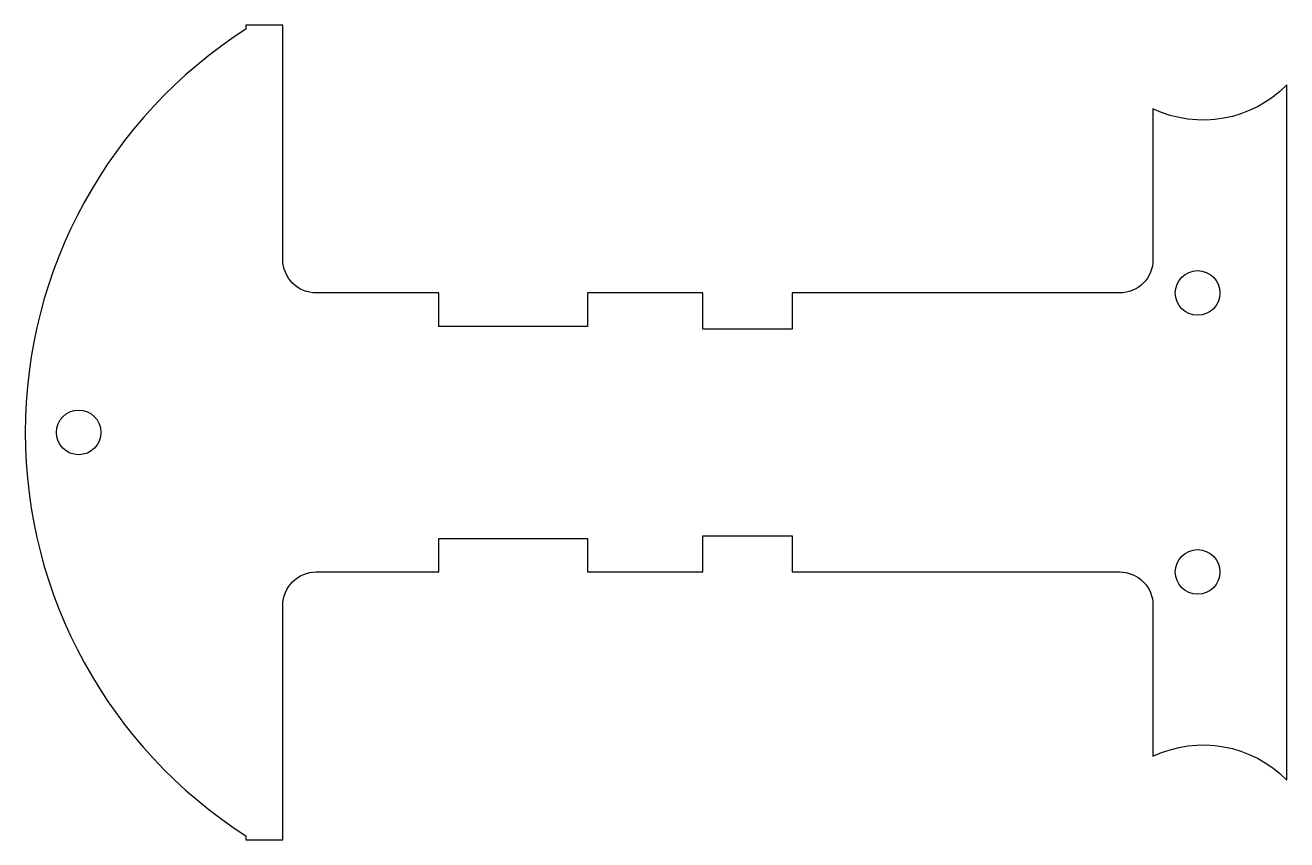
# Model space of a CAD drawing. Header units: millimetres. Extents: x 2 to 115, y 2 to 75.
import ezdxf

# ---------------------------------------------------------------- set-up
doc = ezdxf.new("R2010")
doc.units = ezdxf.units.MM
doc.layers.get('0').update_dxf_attribs({"linetype": 'CONTINUOUS'})

msp = doc.modelspace()

# ---------------------------------------------------------------- linework, layer by layer
msp.add_lwpolyline([(21.71, 1.56), (25.01, 1.56), (25.01, 22.56, -0.414214), (28.01, 25.56), (39.01, 25.56), (39.01, 28.56), (52.31, 28.56), (52.31, 25.56), (62.66, 25.56), (62.66, 28.81), (70.66, 28.81), (70.66, 25.56), (100.01, 25.56, -0.414214), (103.01, 22.56), (103.01, 9.04, -0.319535), (115, 6.91), (115, 69.2, -0.319535), (103.01, 67.07), (103.01, 53.56, -0.414214), (100.01, 50.56), (70.66, 50.56), (70.66, 47.31), (62.66, 47.31), (62.66, 50.56), (52.31, 50.56), (52.31, 47.56), (39.01, 47.56), (39.01, 50.56), (28.01, 50.56, -0.414214), (25.01, 53.56), (25.01, 74.56), (21.71, 74.56), (21.71, 74.2, 0.547559), (21.71, 1.91)], format="xyb", close=True)
for centre in [(107.01, 50.56), (6.71, 38.06), (107.01, 25.56)]:
    msp.add_circle(centre, 2)

doc.saveas('drawing.dxf')
